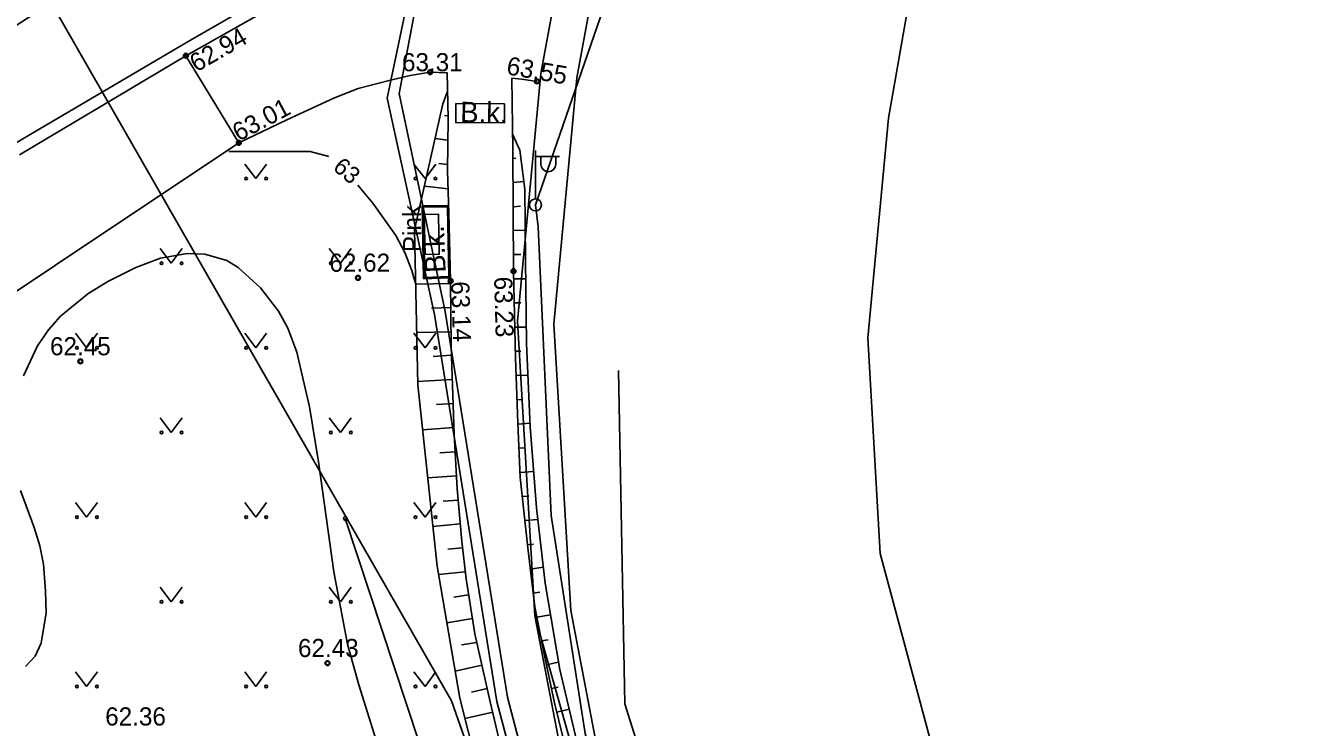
# Model space of a CAD drawing. Extents: x 635055 to 635588, y 6468300 to 6468776.
# Drawn here: x 635442 to 635495.4, y 6468606.3 to 6468635.3 of the extents above; entities that cross this region are included whole.
import ezdxf

# ---------------------------------------------------------------- set-up
doc = ezdxf.new("R2010")
doc.units = 0
for name, color, linetype in [('HALJASTUS', 7, 'Continuous'), ('HORISONTAAL-EH2000', 7, 'Continuous'), ('KORGUS-EH2000', 7, 'Continuous'), ('KTRASS', 7, 'Continuous'), ('MOOTMPUNKT', 7, 'Continuous'), ('MOOTPIIR', 7, 'Continuous'), ('MPKAABEL', 7, 'Continuous'), ('MPOHULIIN', 7, 'Continuous'), ('PIIR', 7, 'Continuous'), ('POST', 7, 'Continuous'), ('RAJATIS', 7, 'Continuous'), ('RELJEEF', 7, 'Continuous'), ('SITRASS', 7, 'Continuous'), ('TEE', 7, 'Continuous'), ('VTRASS', 7, 'Continuous')]:
    doc.layers.add(name, color=color, linetype=linetype)

msp = doc.modelspace()

# ---------------------------------------------------------------- linework, layer by layer
at = {"layer": 'HALJASTUS'}
for p, q in [((635451.025, 6468629.63), (635451.489, 6468629.024)), ((635451.489, 6468629.024), (635451.934, 6468629.63)), ((635458.025, 6468629.63), (635458.489, 6468629.024)), ((635458.489, 6468629.024), (635458.934, 6468629.63)), ((635447.525, 6468626.13), (635447.989, 6468625.524)), ((635447.989, 6468625.524), (635448.434, 6468626.13)), ((635454.525, 6468626.13), (635454.989, 6468625.524)), ((635454.989, 6468625.524), (635455.434, 6468626.13)), ((635444.025, 6468622.63), (635444.489, 6468622.024)), ((635444.489, 6468622.024), (635444.934, 6468622.63)), ((635451.025, 6468622.63), (635451.489, 6468622.024)), ((635451.489, 6468622.024), (635451.934, 6468622.63)), ((635458.025, 6468622.63), (635458.489, 6468622.024)), ((635458.489, 6468622.024), (635458.934, 6468622.63)), ((635447.525, 6468619.13), (635447.989, 6468618.524)), ((635447.989, 6468618.524), (635448.434, 6468619.13)), ((635454.525, 6468619.13), (635454.989, 6468618.524)), ((635454.989, 6468618.524), (635455.434, 6468619.13)), ((635444.025, 6468615.63), (635444.489, 6468615.024)), ((635444.489, 6468615.024), (635444.934, 6468615.63)), ((635451.025, 6468615.63), (635451.489, 6468615.024)), ((635451.489, 6468615.024), (635451.934, 6468615.63)), ((635458.025, 6468615.63), (635458.489, 6468615.024)), ((635458.489, 6468615.024), (635458.934, 6468615.63)), ((635447.525, 6468612.13), (635447.989, 6468611.524)), ((635447.989, 6468611.524), (635448.434, 6468612.13)), ((635454.525, 6468612.13), (635454.989, 6468611.524)), ((635454.989, 6468611.524), (635455.434, 6468612.13)), ((635444.025, 6468608.63), (635444.489, 6468608.024)), ((635444.489, 6468608.024), (635444.934, 6468608.63)), ((635451.025, 6468608.63), (635451.489, 6468608.024)), ((635451.489, 6468608.024), (635451.934, 6468608.63)), ((635458.025, 6468608.63), (635458.489, 6468608.024)), ((635458.489, 6468608.024), (635458.934, 6468608.63))]:
    msp.add_line(p, q, dxfattribs=at)
msp.add_lwpolyline([(635480.972, 6468540.195), (635469.399, 6468571.945), (635455.187, 6468614.967)], dxfattribs=at)
for centre in [(635451.088, 6468629.024), (635451.917, 6468629.024), (635458.088, 6468629.024), (635458.917, 6468629.024), (635447.588, 6468625.524), (635448.417, 6468625.524), (635454.588, 6468625.524), (635455.417, 6468625.524), (635444.088, 6468622.024), (635444.917, 6468622.024), (635451.088, 6468622.024), (635451.917, 6468622.024), (635458.088, 6468622.024), (635458.917, 6468622.024), (635447.588, 6468618.524), (635448.417, 6468618.524), (635454.588, 6468618.524), (635455.417, 6468618.524), (635444.088, 6468615.024), (635444.917, 6468615.024), (635451.088, 6468615.024), (635451.917, 6468615.024), (635458.088, 6468615.024), (635458.917, 6468615.024), (635447.588, 6468611.524), (635448.417, 6468611.524), (635454.588, 6468611.524), (635455.417, 6468611.524), (635444.088, 6468608.024), (635444.917, 6468608.024), (635451.088, 6468608.024), (635451.917, 6468608.024), (635458.088, 6468608.024), (635458.917, 6468608.024)]:
    msp.add_circle(centre, 0.055, dxfattribs=at)
at = {"layer": 'HORISONTAAL-EH2000'}
for points in [[(635450.371, 6468630.144), (635452.05, 6468630.144), (635453.729, 6468630.144), (635454.508, 6468629.943)], [(635455.711, 6468628.752), (635456.327, 6468628.012), (635457.271, 6468626.667), (635457.651, 6468625.967), (635457.937, 6468625.224), (635458.026, 6468624.929), (635458.114, 6468624.635)], [(635457.83, 6468601.431), (635455.741, 6468608.092), (635455.283, 6468609.773), (635454.715, 6468612.765), (635454.08, 6468617.314), (635453.701, 6468619.588), (635453.182, 6468621.844), (635452.812, 6468622.847), (635452.426, 6468623.547), (635451.683, 6468624.507), (635450.757, 6468625.351), (635450.286, 6468625.641), (635449.37, 6468625.903), (635448.64, 6468625.924), (635447.542, 6468625.734), (635446.524, 6468625.351), (635445.365, 6468624.765), (635444.541, 6468624.265), (635443.411, 6468623.341), (635442.906, 6468622.77), (635442.451, 6468622.109), (635441.874, 6468620.871)], [(635441.757, 6468616.125), (635442.312, 6468614.6), (635442.558, 6468613.838), (635442.699, 6468613.074), (635442.793, 6468611.957), (635442.812, 6468611.068), (635442.614, 6468609.812), (635442.356, 6468609.28), (635441.96, 6468608.848)]]:
    msp.add_lwpolyline(points, dxfattribs=at)
at = {"layer": 'KORGUS-EH2000'}
for centre in [(635448.593, 6468634.108), (635458.693, 6468633.428), (635463.113, 6468633.045), (635450.785, 6468630.504), (635462.141, 6468625.203), (635455.711, 6468624.924), (635459.541, 6468624.792), (635444.23, 6468621.469), (635454.451, 6468608.988)]:
    msp.add_circle(centre, 0.1, dxfattribs=at)
at = {"layer": 'KTRASS'}
msp.add_lwpolyline([(635461.797, 6468647.998), (635458.05, 6468637.76), (635456.92, 6468632.35), (635458.88, 6468623.4), (635461.45, 6468607.4), (635465.74, 6468591.2), (635476.8, 6468561.23), (635483.75, 6468543.18), (635491.28, 6468523.76), (635492.748, 6468524.212)], dxfattribs=at)
at = {"layer": 'MOOTMPUNKT'}
for centre in [(635448.593, 6468634.108), (635458.693, 6468633.428), (635463.113, 6468633.045), (635450.785, 6468630.504), (635462.141, 6468625.203), (635455.711, 6468624.924), (635459.541, 6468624.792), (635444.23, 6468621.469), (635455.187, 6468614.967), (635454.451, 6468608.988)]:
    msp.add_circle(centre, 0.075, dxfattribs=at)
at = {"layer": 'MOOTPIIR'}
msp.add_lwpolyline([(635376.38, 6468559.29), (635369.15, 6468578.33), (635370.373, 6468591.763), (635460.261, 6468648.808), (635465.6, 6468645.99), (635463.27, 6468633.37), (635462.31, 6468623.13), (635463.03, 6468610.95), (635467.357, 6468595.601), (635471.475, 6468584.399), (635484.467, 6468546.908), (635493.641, 6468521.762), (635511.223, 6468471.877), (635514.739, 6468458.59), (635510.462, 6468457.176), (635419.91, 6468423.39), (635417.257, 6468426.302), (635395.891, 6468485.244), (635377.42, 6468556.55)], close=True, dxfattribs=at)
at = {"layer": 'MPKAABEL'}
msp.add_lwpolyline([(635463.049, 6468627.938), (635463.16, 6468627.036), (635463.696, 6468615.092), (635465.111, 6468606.072), (635467.715, 6468597.303), (635471.379, 6468586.366), (635471.089, 6468585.634), (635471.775, 6468585.198), (635475.082, 6468575.577), (635480.485, 6468560.208), (635486.035, 6468545.072), (635486.087, 6468544.023)], dxfattribs=at)
at = {"layer": 'MPOHULIIN'}
msp.add_lwpolyline([(635463.049, 6468627.938), (635468.898, 6468644.85)], dxfattribs=at)
at = {"layer": 'PIIR'}
for points in [[(635510.65, 6468471.35), (635491.82, 6468521.24), (635482.55, 6468546.35), (635469.26, 6468583.48), (635466.12, 6468594.81), (635463.03, 6468610.95), (635462.31, 6468623.13), (635463.27, 6468633.37), (635465.6, 6468645.99), (635467.93, 6468652.45), (635470.21, 6468659.63), (635475.97, 6468673.52), (635482.48, 6468687.11)], [(635512.09, 6468471.78), (635493.23, 6468521.75), (635483.97, 6468546.83), (635470.66, 6468584.01), (635467.54, 6468595.3), (635464.51, 6468611.17), (635463.81, 6468623.01), (635464.76, 6468633.19), (635467.04, 6468645.57), (635469.33, 6468651.92), (635471.6, 6468659.07), (635477.38, 6468673), (635483.86, 6468686.52)], [(635483.86, 6468686.52), (635477.38, 6468673), (635471.6, 6468659.07), (635469.33, 6468651.92), (635467.04, 6468645.57), (635464.76, 6468633.19), (635463.81, 6468623.01), (635464.51, 6468611.17), (635467.54, 6468595.3), (635470.66, 6468584.01), (635483.97, 6468546.83), (635493.23, 6468521.75), (635512.09, 6468471.78)], [(635495.8, 6468681.39), (635489.21, 6468667.61), (635483.49, 6468653.82), (635481.64, 6468647.75), (635479.42, 6468641.61), (635477.65, 6468631.53), (635476.8, 6468622.44), (635477.06, 6468617.86), (635477.3, 6468613.52), (635484.88, 6468585.38), (635505.65, 6468530.12), (635507.28, 6468525.2), (635528.78, 6468468.51)], [(635286.03, 6468653.14), (635300.57, 6468664.83), (635316.16, 6468676.61), (635348.32, 6468627.48), (635305.49, 6468598.32), (635341.2, 6468547.43), (635377.42, 6468556.55), (635369.15, 6468578.33), (635371.53, 6468589.97), (635443.02, 6468636.29), (635459.58, 6468607.43), (635509.37, 6468465.57), (635505.89, 6468453.29), (635419.93, 6468423.46), (635417.77, 6468426.64), (635397.67, 6468485.59), (635329.94, 6468447.59), (635308.83, 6468435.7), (635264.27, 6468410.65)]]:
    msp.add_lwpolyline(points, dxfattribs=at)
msp.add_lwpolyline([(635443.02, 6468636.29), (635467.93, 6468652.45), (635465.6, 6468645.99), (635463.27, 6468633.37), (635462.31, 6468623.13), (635463.03, 6468610.95), (635466.12, 6468594.81), (635469.26, 6468583.48), (635482.55, 6468546.35), (635491.82, 6468521.24), (635510.65, 6468471.35), (635516.12, 6468456.85), (635514.17, 6468456.18), (635512.61, 6468455.63), (635505.89, 6468453.29), (635509.37, 6468465.57), (635459.58, 6468607.43)], close=True, dxfattribs=at)
at = {"layer": 'POST'}
for p, q in [((635463.049, 6468628.188), (635463.049, 6468630.188)), ((635463.049, 6468629.938), (635464.049, 6468629.938)), ((635463.276, 6468629.617), (635463.276, 6468629.938)), ((635463.889, 6468629.617), (635463.889, 6468629.938))]:
    msp.add_line(p, q, dxfattribs=at)
msp.add_circle((635463.049, 6468627.938), 0.25, dxfattribs=at)
msp.add_arc((635463.582, 6468629.617), 0.306, 180, 0, dxfattribs=at)
at = {"layer": 'RAJATIS'}
msp.add_lwpolyline([(635458.448, 6468627.546), (635459.036, 6468627.559), (635459.073, 6468625.899), (635458.485, 6468625.886), (635458.448, 6468627.546)], dxfattribs=at)
at = {"layer": 'RELJEEF'}
for p, q in [((635459.417, 6468632.631), (635459.417, 6468632.631)), ((635459.436, 6468631.621), (635459.294, 6468631.639)), ((635459.427, 6468630.615), (635458.899, 6468630.68)), ((635462.103, 6468630.867), (635462.099, 6468630.866)), ((635459.414, 6468629.609), (635459.049, 6468629.654)), ((635462.115, 6468629.859), (635462.236, 6468629.876)), ((635459.435, 6468628.606), (635458.457, 6468628.713)), ((635462.12, 6468628.865), (635462.573, 6468628.9)), ((635462.126, 6468627.863), (635462.426, 6468627.886)), ((635462.132, 6468626.884), (635462.627, 6468626.887)), ((635462.137, 6468625.886), (635462.441, 6468625.886)), ((635462.149, 6468624.886), (635462.649, 6468624.886)), ((635459.542, 6468624.692), (635458.096, 6468624.656)), ((635459.552, 6468623.692), (635458.752, 6468623.672)), ((635462.174, 6468623.886), (635462.441, 6468623.886)), ((635459.561, 6468622.691), (635458.138, 6468622.657)), ((635462.199, 6468622.886), (635462.675, 6468622.886)), ((635459.579, 6468621.723), (635458.827, 6468621.674)), ((635462.224, 6468621.886), (635462.441, 6468621.886)), ((635459.613, 6468620.723), (635458.179, 6468620.629)), ((635462.257, 6468620.879), (635462.74, 6468620.897)), ((635459.647, 6468619.723), (635458.958, 6468619.678)), ((635462.292, 6468619.879), (635462.488, 6468619.887)), ((635462.328, 6468618.873), (635462.824, 6468618.909)), ((635459.68, 6468618.726), (635458.382, 6468618.636)), ((635462.369, 6468617.873), (635462.62, 6468617.891)), ((635459.728, 6468617.727), (635459.093, 6468617.683)), ((635459.78, 6468616.728), (635458.596, 6468616.646)), ((635462.41, 6468616.874), (635462.972, 6468616.914)), ((635459.85, 6468615.73), (635459.232, 6468615.687)), ((635462.504, 6468615.874), (635462.77, 6468615.897)), ((635459.939, 6468614.751), (635458.812, 6468614.642)), ((635462.612, 6468614.88), (635463.143, 6468614.926)), ((635460.035, 6468613.756), (635459.424, 6468613.697)), ((635462.72, 6468613.878), (635462.969, 6468613.907)), ((635460.148, 6468612.762), (635459.047, 6468612.655)), ((635462.838, 6468612.877), (635463.37, 6468612.956)), ((635462.958, 6468611.884), (635463.237, 6468611.925)), ((635460.287, 6468611.814), (635459.668, 6468611.713)), ((635463.111, 6468610.887), (635463.67, 6468610.988)), ((635460.447, 6468610.827), (635459.388, 6468610.653)), ((635460.629, 6468609.844), (635459.991, 6468609.739)), ((635463.307, 6468609.906), (635463.574, 6468609.954)), ((635460.839, 6468608.909), (635459.729, 6468608.653)), ((635463.51, 6468608.915), (635464.007, 6468609.028)), ((635461.058, 6468607.934), (635460.412, 6468607.785)), ((635463.715, 6468607.936), (635463.986, 6468607.998)), ((635461.281, 6468606.959), (635460.133, 6468606.694)), ((635463.933, 6468606.96), (635464.449, 6468607.077))]:
    msp.add_line(p, q, dxfattribs=at)
for points in [[(635459.417, 6468632.631), (635459.223, 6468632.123), (635458.05, 6468626.904), (635458.182, 6468620.501), (635458.988, 6468613.001), (635459.918, 6468607.544), (635461.664, 6468600.654), (635462.997, 6468596.277), (635464.838, 6468590.531), (635467.096, 6468584.522), (635469.821, 6468576.537), (635472.974, 6468567.669), (635476.688, 6468556.719), (635480.318, 6468546.948), (635483.307, 6468538.357), (635485.974, 6468531.561), (635491.424, 6468516.11), (635494.487, 6468508.015)], [(635471.767, 6468582.162), (635471.648, 6468582.86), (635471.535, 6468584.114), (635468.864, 6468591.891), (635467.376, 6468596.536), (635466.059, 6468600.894), (635464.93, 6468605.045), (635464.059, 6468608.723), (635463.446, 6468612.294), (635463.087, 6468615.417), (635462.83, 6468618.761), (635462.684, 6468622.216), (635462.638, 6468625.668), (635462.612, 6468628.589), (635462.409, 6468630.207), (635462.099, 6468630.866)]]:
    msp.add_lwpolyline(points, dxfattribs=at)
at = {"layer": 'SITRASS'}
msp.add_lwpolyline([(635493.16, 6468523.162), (635466.751, 6468607.309), (635466.751, 6468607.309), (635466.483, 6468621.092)], dxfattribs=at)
at = {"layer": 'TEE'}
for points in [[(635451.627, 6468635.813), (635448.593, 6468634.108), (635450.785, 6468630.504), (635452.762, 6468631.455), (635454.74, 6468632.363), (635455.723, 6468632.759), (635456.999, 6468633.09), (635457.867, 6468633.287), (635458.693, 6468633.428), (635459.403, 6468633.397), (635459.438, 6468631.516), (635459.411, 6468629.341), (635459.467, 6468627.611), (635459.541, 6468624.792), (635459.567, 6468622.084), (635459.689, 6468618.463), (635459.808, 6468616.192), (635460.005, 6468614.023), (635460.181, 6468612.47), (635460.55, 6468610.194), (635461.182, 6468607.383), (635461.822, 6468604.639)], [(635441.712, 6468630.009), (635448.593, 6468634.108), (635450.785, 6468630.504), (635435.601, 6468620.38)], [(635504.119, 6468490.917), (635495.471, 6468515.463), (635486.675, 6468539.832), (635478.021, 6468564.329), (635470.624, 6468585.422), (635467.544, 6468594.341), (635465.768, 6468599.812), (635464.93, 6468602.911), (635464.386, 6468605.098), (635463.838, 6468607.351), (635463.388, 6468609.498), (635463.026, 6468611.313), (635462.733, 6468613.757), (635462.419, 6468616.659), (635462.326, 6468618.919), (635462.231, 6468621.602), (635462.141, 6468625.203), (635462.113, 6468630.204), (635462.068, 6468633.177), (635462.487, 6468633.145), (635463.113, 6468633.045)], [(635461.773, 6468632.112), (635461.766, 6468631.328), (635459.757, 6468631.346), (635459.764, 6468632.13), (635461.773, 6468632.112)], [(635459.416, 6468627.909), (635459.416, 6468627.859), (635458.412, 6468627.849), (635458.472, 6468624.938), (635459.463, 6468624.974), (635459.465, 6468624.924), (635458.423, 6468624.886), (635458.361, 6468627.898), (635459.416, 6468627.909)], [(635459.416, 6468627.859), (635459.463, 6468624.974)]]:
    msp.add_lwpolyline(points, dxfattribs=at)
at = {"layer": 'VTRASS'}
for points in [[(635462.175, 6468647.798), (635459.63, 6468641), (635458.38, 6468637.65), (635457.42, 6468632.54), (635459.32, 6468623.53), (635461.89, 6468607.58), (635466.14, 6468591.32), (635477.04, 6468561.29), (635483.98, 6468543.27), (635491.43, 6468524.07), (635492.661, 6468524.449)], [(635370.31, 6468591.07), (635371.16, 6468590.22), (635374.25, 6468591.74), (635376.46, 6468592.35), (635380.05, 6468592.38), (635385.6, 6468595.47), (635400.04, 6468604.6), (635414.21, 6468612.97), (635426.3, 6468620.66), (635436.78, 6468627.69), (635448.79, 6468634.75), (635459.63, 6468641)]]:
    msp.add_lwpolyline(points, dxfattribs=at)

# ---------------------------------------------------------------- texts
at = {"layer": 'HORISONTAAL-EH2000'}
msp.add_text('63', height=0.7, rotation=319.9969, dxfattribs=at).set_placement((635454.633, 6468629.423))
at = {"layer": 'KORGUS-EH2000'}
for s, rotation, p in [('62.94', 29.9383, (635449.03, 6468633.411)), ('63.55', 350.1801, (635461.818, 6468633.345)), ('63.01', 28.0175, (635450.776, 6468630.55)), ('63.14', 271.7521, (635459.564, 6468624.77)), ('63.23', 271.4722, (635461.342, 6468624.963))]:
    msp.add_text(s, height=0.75, rotation=rotation, dxfattribs=at).set_placement(p)
for s, p in [('63.31', (635457.531, 6468633.466)), ('62.62', (635454.528, 6468625.174)), ('62.45', (635442.974, 6468621.719)), ('62.43', (635453.23, 6468609.238)), ('62.36', (635445.257, 6468606.408))]:
    msp.add_text(s, height=0.75, dxfattribs=at).set_placement(p)
at = {"layer": 'RAJATIS'}
msp.add_text('Pink', height=0.75, rotation=90.0802, dxfattribs=at).set_placement((635458.325, 6468625.986))
at = {"layer": 'TEE'}
for rotation, p in [(358.9888, (635459.934, 6468631.356)), (92.2461, (635459.339, 6468625.144))]:
    msp.add_text('B.k.', height=0.85, rotation=rotation, dxfattribs=at).set_placement(p)

doc.saveas('drawing.dxf')
